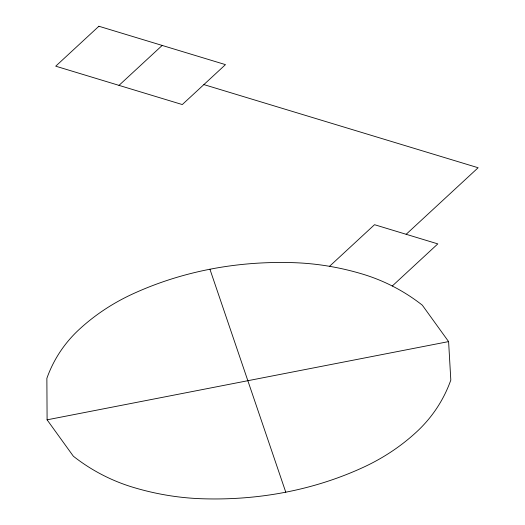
<?xml version="1.0" encoding="UTF-8"?>
<svg xmlns="http://www.w3.org/2000/svg" width="525" height="525" viewBox="0 0 525 525"><rect width="100%" height="100%" fill="white"/><g stroke="black" fill="none" stroke-linecap="round" stroke-linejoin="round"><path stroke-width="0.79" d="M119.004 85.372L162.186 45.439M329.523 266.319L374.522 224.7L437.811 243.889L392.273 286.007M406.166 234.294L478.131 167.744L203.884 84.591M47.099 419.823L448.599 341.598L450.817 380.061A168.584 147.157 29.5 0 1 416.614 431.878A248.653 217.055 29.5 0 1 363.267 467.342A375.644 327.908 29.5 0 1 202.053 498.75A248.653 217.055 29.5 0 1 132.707 487.193A158.767 138.587 29.5 0 1 73.369 456.232L47.099 419.823L46.869 378.341A158.767 138.587 29.5 0 1 79.085 329.543A248.653 217.055 29.5 0 1 132.431 294.079A375.644 327.908 29.5 0 1 293.646 262.671A248.653 217.055 29.5 0 1 362.992 274.227A158.767 138.587 29.5 0 1 422.33 305.189L448.599 341.598M209.928 269.233L285.771 492.188M98.897 26.25L55.716 66.183L182.293 104.56L225.468 64.627L98.897 26.25"/></g></svg>
